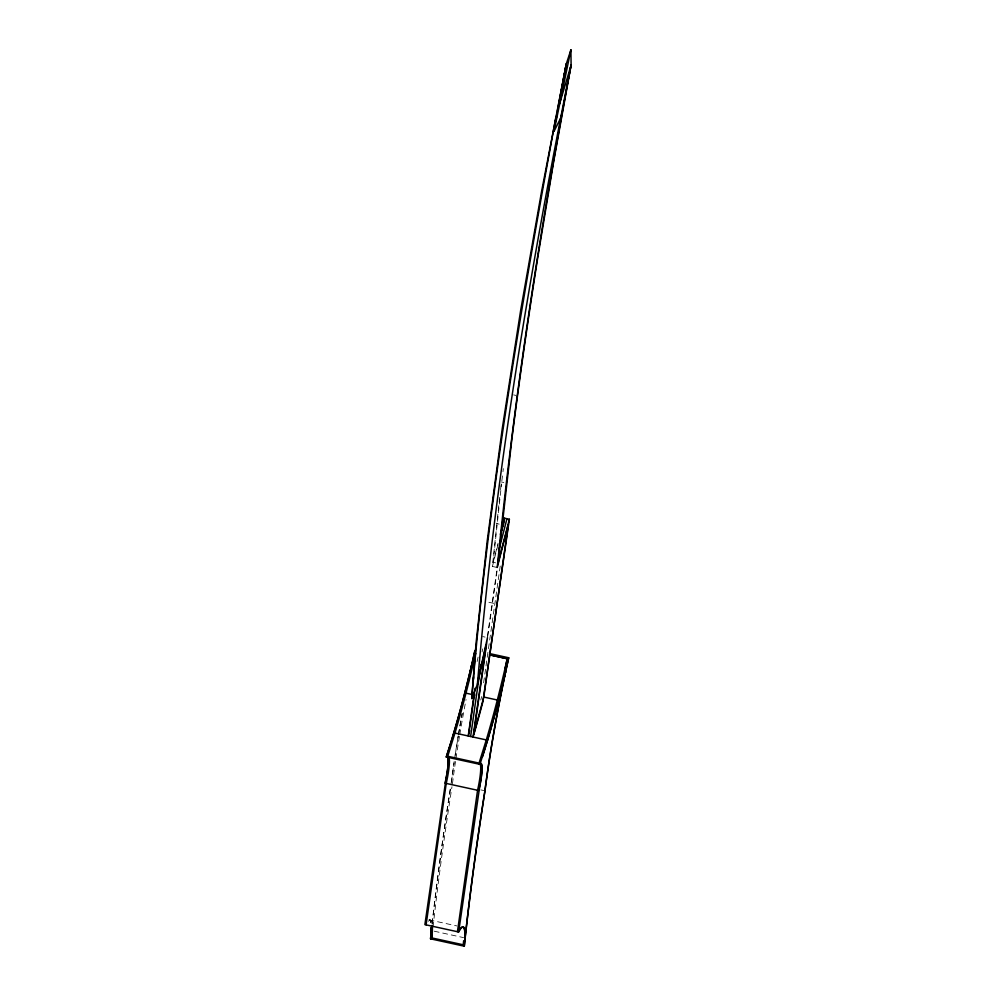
<?xml version="1.0" encoding="UTF-8"?>
<svg xmlns="http://www.w3.org/2000/svg" width="996" height="996" viewBox="0 0 996 996"><rect width="100%" height="100%" fill="white"/><g stroke="black" fill="none" stroke-linecap="round" stroke-linejoin="round"><path stroke-width="0.75" stroke-dasharray="4.98 3.74" d="M497.228 567.496L492.398 566.45L498.996 503.553M495.56 562.827L493.145 562.304L501.498 483.944M499.17 502.009L499.693 497.378M500.552 489.671L501.237 483.508M432.077 923.79L433.098 914.789A685.285 100.16 -77.7 0 1 450.64 786.703M501.847 480.869L502.781 473.212M502.968 471.681L503.341 468.618M487.418 636.569L496.992 569.301M487.754 636.257L497.353 568.791M483.62 682.783L485.799 667.445M486.011 665.913L500.415 564.72M477.121 661.506L478.092 657.111M482.064 651.882L482.736 648.857M493.145 562.304L498.087 543.194M492.398 566.45L498.149 544.202M480.757 700.039L481.653 696.578M513.6 394.902L516.015 395.424M501.411 481.964L503.827 482.5M496.755 523.585L499.17 524.108M488.887 602.269L493.717 603.315M482.649 636.569L485.064 637.091M480.807 789.89L483.782 790.538M429.052 919.856L456.878 925.931M434.206 931.198L463.551 937.622M428.392 921.275A45.928 6.711 -77.7 0 1 432.015 923.055M452.445 783.69A249.436 36.454 -77.7 0 1 455.72 760.048M455.956 758.529A249.436 36.454 -77.7 0 1 459.505 736.069M459.741 734.687A249.436 36.454 -77.7 0 1 466.053 699.528M451.425 781.997A249.436 36.454 -77.7 0 1 454.076 762.799M455.209 755.217A249.436 36.454 -77.7 0 1 458.297 735.807M458.534 734.426A249.436 36.454 -77.7 0 1 462.206 713.46M432.189 923.703A684.85 100.098 -77.7 0 1 450.765 786.491M429.786 920.217A45.928 6.711 -77.7 0 1 430.807 922.782M433.048 927.015A684.85 100.098 -77.7 0 1 451.972 786.753M451.126 783.653A249.921 36.528 -77.7 0 1 454.4 759.985M454.624 758.466A249.921 36.528 -77.7 0 1 458.197 735.957M458.421 734.575A249.921 36.528 -77.7 0 1 462.094 713.572M429.164 919.32A46.463 6.785 -77.7 0 1 430.944 922.296"/><path stroke-width="1.49" d="M509.379 519.252L497.975 563.35L511.869 439.012A1183.049 172.918 -77.7 0 1 537.927 256.532L553.739 161.19L571.106 65.014L570.907 49.8L566.276 63.968L541.637 191.145L520.659 310.379L502.283 428.429L487.231 540.778L476.063 643.13L471.731 698.495L477.42 684.227L486.16 644.835L473.038 737.028A199.474 29.158 -77.7 0 0 482.873 701.719L509.379 519.252L504.549 518.194L500.378 534.366M477.42 684.227C495.049 476.038 530.171 269.767 571.106 65.014L559.54 104.057L566.276 63.968L557.424 110.643M489.646 653.588L508.719 657.758L506.205 669.287A249.436 36.454 -77.7 0 0 484.99 790.799A684.85 100.098 -77.7 0 0 465.593 934.124L464.298 946.2L430.546 938.83L431.691 928.235M432.164 935.207L431.878 937.933L463.215 944.781L463.65 940.685M431.741 926.79L431.28 930.563A46.463 6.785 -77.7 0 0 431.33 927.264M555.967 116.769C520.51 309.445 487.442 503.017 471.731 698.495L472.714 694.063M426.101 924.861L446.233 783.429A24.937 3.648 -77.7 0 0 449.022 757.695M474.992 688.336L468.22 735.969A199.474 29.158 -77.7 0 0 469.465 731.724M474.557 693.477L468.855 733.454L469.664 730.479M470.622 736.492L480.035 670.433M480.47 667.357L480.906 664.282M503.092 526.498L503.528 523.435L501.611 530.856M503.901 522.8L504.549 518.194M457.438 931.708L477.57 790.276A24.937 3.648 -77.7 0 0 478.74 764.094M464.298 946.2A45.928 6.711 -77.7 0 0 458.646 931.982L479.674 786.74A25.473 3.723 -77.7 0 0 480.719 763.409L480.259 763.708M553.726 131.435L554.249 128.472M554.772 125.508L557.138 112.15M555.805 121.188L557.15 113.581M571.106 65.014C539.508 231.371 513.886 398.96 497.228 567.496L508.346 524.494L483.757 697.25L473.685 734.513L487.467 637.627L477.607 682.111M557.698 110.581L558.246 107.618M558.781 104.655L566.276 63.968M570.907 49.8L554.025 131.385L560.785 117.814L561.956 113.208M473.797 661.531L475.59 653.301L474.009 660.223A199.474 29.158 -77.7 0 1 467.174 688.547L464.796 697.773A199.474 29.158 -77.7 0 1 454.96 733.068L447.727 756.25L479.064 763.098L486.297 739.916A199.474 29.158 -77.7 0 0 496.133 704.62L498.51 695.395A199.474 29.158 -77.7 0 0 505.346 667.071L507.238 658.717L489.335 654.795L507.238 658.779L505.171 668.204M472.789 681.065L473.685 676.994M472.602 683.181L473.61 678.637M508.719 657.758L506.553 667.332A199.474 29.158 -77.7 0 1 499.718 695.656L497.378 705.043A200.009 29.233 -77.7 0 1 482.475 756.848M499.768 695.781L505.557 671.914L503.677 680.828A249.909 36.528 -77.7 0 0 484.878 791.023A685.46 100.185 -77.7 0 0 465.481 934.36L465.02 937.933A46.451 6.785 -77.7 0 0 459.915 929.393L458.832 931.31M498.598 551.062L506.964 518.729M497.34 704.882A199.474 29.158 -77.7 0 1 487.505 740.19L479.948 764.355A24.937 3.648 -77.7 0 1 478.777 790.538L445.025 783.167A24.937 3.648 -77.7 0 0 446.196 756.972A199.474 29.158 -77.7 0 0 463.588 697.511L465.966 688.273A199.474 29.158 -77.7 0 0 472.801 659.962L474.968 650.388L472.453 661.904A249.436 36.454 -77.7 0 0 470.012 673.445L471.793 664.656L463.638 697.673A200.022 29.233 -77.7 0 1 448.723 749.478L446.955 754.956M464.783 692.892L474.818 695.096M484.068 697.113L498.523 700.275M453.753 732.807L487.505 740.19M446.196 756.972L479.948 764.355M458.646 931.982L424.894 924.599L445.934 779.37A25.485 3.723 -77.7 0 0 447.528 756.176M432.289 925.234A45.928 6.711 -77.7 0 1 431.754 939.091M469.116 677.753A249.436 36.454 -77.7 0 1 469.714 674.877A249.921 36.528 -77.7 0 0 468.145 682.111M431.193 927.699A45.928 6.711 -77.7 0 1 430.546 938.83M447.403 757.246A24.937 3.648 -77.7 0 1 448.611 756.96"/></g></svg>
